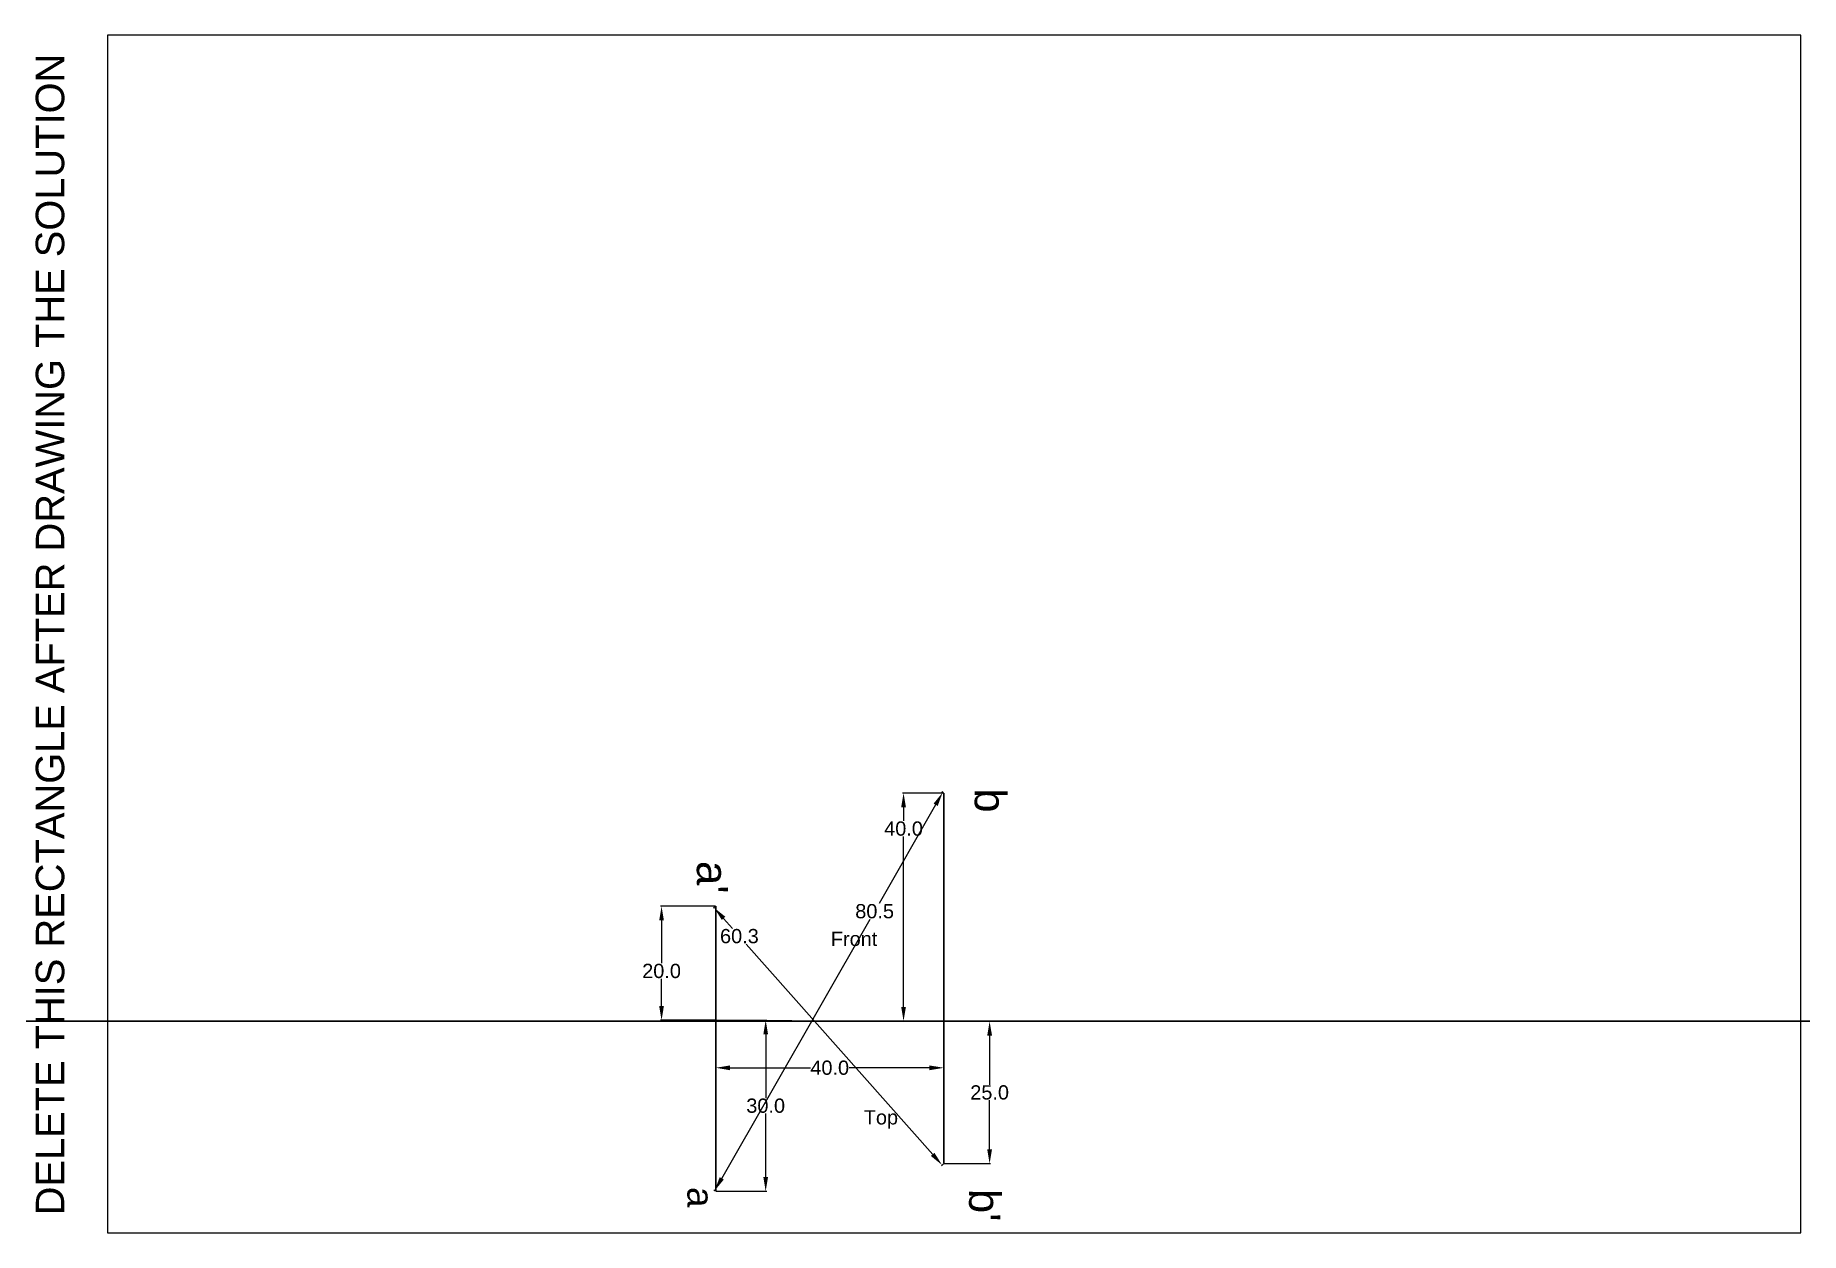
# Model space of a CAD drawing. Header units: millimetres. Extents: x -13 to 297, y 0 to 210.
import ezdxf

# ---------------------------------------------------------------- set-up
doc = ezdxf.new("R2010")
doc.units = ezdxf.units.MM
doc.layers.add('Comments', color=10, linetype='Continuous', lineweight=13, plot=False)
doc.layers.add('thick continuous', color=7, linetype='Continuous', lineweight=30)
doc.styles.get("Standard").update_dxf_attribs({"font": 'arial.ttf'})
doc.dimstyles.get("Standard").update_dxf_attribs({"dimtxt": 2.5, "dimasz": 2.5, "dimexe": 0.18, "dimexo": 0.0625, "dimgap": 0.09, "dimtad": 0, "dimtih": 1, "dimtoh": 1, "dimdec": 1, "dimzin": 0, "dimdsep": 46, "dimtxsty": 'Standard', "dimcen": 0.09, "dimadec": 0, "dimazin": 0, "dimtfac": 1, "dimtdec": 1, "dimtofl": 0, "dimtmove": 0, "dimatfit": 3, "dimfxl": 1, "dimtolj": 1, "dimtzin": 0, "dimarcsym": 0})

# ---------------------------------------------------------------- blocks, each defined once
blk = doc.blocks.new('*D8')
at = {"layer": 'Defpoints', "color": 0, "lineweight": 13, "transparency": 16777216}
for p in [(106.69, 37.26), (146.69, 37.07), (146.69, 28.92)]:
    blk.add_point(p, dxfattribs=at)
at = {"layer": 'thick continuous', "color": 0, "lineweight": -2, "transparency": 16777216}
for p, q in [((106.69, 37.19), (106.69, 28.74)), ((146.69, 37.01), (146.69, 28.74)), ((109.19, 28.92), (123.31, 28.92)), ((144.19, 28.92), (130.08, 28.92))]:
    blk.add_line(p, q, dxfattribs=at)
at = {"layer": 'thick continuous', "color": 0, "lineweight": 13, "transparency": 16777216}
for points in [[(109.19, 29.33), (109.19, 28.5), (106.69, 28.92)], [(144.19, 29.33), (144.19, 28.5), (146.69, 28.92)]]:
    blk.add_solid(points, dxfattribs=at)
at = {"layer": 'thick continuous', "color": 0, "lineweight": 13, "transparency": 16777216, "insert": (126.69, 28.92), "char_height": 2.5, "attachment_point": 5}
blk.add_mtext('\\A1;40.0', dxfattribs=at)
blk = doc.blocks.new('*D10')
at = {"layer": 'Defpoints', "color": 0, "lineweight": 13, "transparency": 16777216}
for p in [(106.69, 57.26), (97.2, 37.26), (106.69, 37.26)]:
    blk.add_point(p, dxfattribs=at)
at = {"layer": 'thick continuous', "color": 0, "lineweight": -2, "transparency": 16777216}
for p, q in [((106.63, 57.26), (97.02, 57.26)), ((97.2, 54.76), (97.2, 47.26)), ((97.2, 39.76), (97.2, 44.52)), ((106.63, 37.26), (97.02, 37.26))]:
    blk.add_line(p, q, dxfattribs=at)
at = {"layer": 'thick continuous', "color": 0, "lineweight": 13, "transparency": 16777216}
for points in [[(96.78, 54.76), (97.61, 54.76), (97.2, 57.26)], [(96.78, 39.76), (97.61, 39.76), (97.2, 37.26)]]:
    blk.add_solid(points, dxfattribs=at)
at = {"layer": 'thick continuous', "color": 0, "lineweight": 13, "transparency": 16777216, "insert": (97.2, 45.89), "char_height": 2.5, "attachment_point": 5}
blk.add_mtext('\\A1;20.0', dxfattribs=at)
blk = doc.blocks.new('*D11')
at = {"layer": 'Defpoints', "color": 0, "lineweight": 13, "transparency": 16777216}
for p in [(106.69, 37.26), (106.69, 7.26), (115.46, 7.26)]:
    blk.add_point(p, dxfattribs=at)
at = {"layer": 'thick continuous', "color": 0, "lineweight": -2, "transparency": 16777216}
for p, q in [((106.76, 37.26), (115.64, 37.26)), ((115.46, 34.76), (115.46, 23.62)), ((115.46, 9.76), (115.46, 20.89)), ((106.76, 7.26), (115.64, 7.26))]:
    blk.add_line(p, q, dxfattribs=at)
at = {"layer": 'thick continuous', "color": 0, "lineweight": 13, "transparency": 16777216}
for points in [[(115.05, 34.76), (115.88, 34.76), (115.46, 37.26)], [(115.05, 9.76), (115.88, 9.76), (115.46, 7.26)]]:
    blk.add_solid(points, dxfattribs=at)
at = {"layer": 'thick continuous', "color": 0, "lineweight": 13, "transparency": 16777216, "insert": (115.46, 22.26), "char_height": 2.5, "attachment_point": 5}
blk.add_mtext('\\A1;30.0', dxfattribs=at)
blk = doc.blocks.new('*D12')
at = {"layer": 'Defpoints', "color": 0, "lineweight": 13, "transparency": 16777216}
for p in [(146.69, 77.11), (139.64, 37.11), (146.69, 37.11)]:
    blk.add_point(p, dxfattribs=at)
at = {"layer": 'thick continuous', "color": 0, "lineweight": -2, "transparency": 16777216}
for p, q in [((146.63, 77.11), (139.46, 77.11)), ((139.64, 74.61), (139.64, 72.23)), ((139.64, 39.61), (139.64, 69.5)), ((146.63, 37.11), (139.46, 37.11))]:
    blk.add_line(p, q, dxfattribs=at)
at = {"layer": 'thick continuous', "color": 0, "lineweight": 13, "transparency": 16777216}
for points in [[(139.23, 74.61), (140.06, 74.61), (139.64, 77.11)], [(139.23, 39.61), (140.06, 39.61), (139.64, 37.11)]]:
    blk.add_solid(points, dxfattribs=at)
at = {"layer": 'thick continuous', "color": 0, "lineweight": 13, "transparency": 16777216, "insert": (139.64, 70.86), "char_height": 2.5, "attachment_point": 5}
blk.add_mtext('\\A1;40.0', dxfattribs=at)
blk = doc.blocks.new('*D13')
at = {"layer": 'Defpoints', "color": 0, "lineweight": 13, "transparency": 16777216}
for p in [(146.69, 37.07), (146.69, 12.11), (154.74, 12.11)]:
    blk.add_point(p, dxfattribs=at)
at = {"layer": 'thick continuous', "color": 0, "lineweight": -2, "transparency": 16777216}
for p, q in [((146.76, 37.07), (154.92, 37.07)), ((154.74, 34.57), (154.74, 25.96)), ((154.74, 14.61), (154.74, 23.23)), ((146.76, 12.11), (154.92, 12.11))]:
    blk.add_line(p, q, dxfattribs=at)
at = {"layer": 'thick continuous', "color": 0, "lineweight": 13, "transparency": 16777216}
for points in [[(154.32, 34.57), (155.16, 34.57), (154.74, 37.07)], [(154.32, 14.61), (155.16, 14.61), (154.74, 12.11)]]:
    blk.add_solid(points, dxfattribs=at)
at = {"layer": 'thick continuous', "color": 0, "lineweight": 13, "transparency": 16777216, "insert": (154.74, 24.59), "char_height": 2.5, "attachment_point": 5}
blk.add_mtext('\\A1;25.0', dxfattribs=at)
blk = doc.blocks.new('*D14')
at = {"layer": 'Defpoints', "color": 0, "lineweight": 13, "transparency": 16777216}
for p in [(146.69, 77.11), (106.51, 7.36), (106.69, 7.26)]:
    blk.add_point(p, dxfattribs=at)
at = {"layer": 'thick continuous', "color": 0, "lineweight": -2, "transparency": 16777216}
for p, q in [((145.27, 75.05), (135.36, 57.74)), ((146.64, 77.14), (146.35, 77.31)), ((107.75, 9.53), (133.79, 55)), ((106.64, 7.29), (106.35, 7.45))]:
    blk.add_line(p, q, dxfattribs=at)
at = {"layer": 'thick continuous', "color": 0, "lineweight": 13, "transparency": 16777216}
for points in [[(144.91, 75.25), (145.63, 74.84), (146.51, 77.22)], [(107.39, 9.74), (108.11, 9.32), (106.51, 7.36)]]:
    blk.add_solid(points, dxfattribs=at)
at = {"layer": 'thick continuous', "color": 0, "lineweight": 13, "transparency": 16777216, "insert": (134.57, 56.37), "char_height": 2.5, "attachment_point": 5}
blk.add_mtext('\\A1;80.5', dxfattribs=at)
blk = doc.blocks.new('*D15')
at = {"layer": 'Defpoints', "color": 0, "lineweight": 13, "transparency": 16777216}
for p in [(106.69, 57.26), (146.41, 11.86), (146.69, 12.11)]:
    blk.add_point(p, dxfattribs=at)
at = {"layer": 'thick continuous', "color": 0, "lineweight": -2, "transparency": 16777216}
for p, q in [((106.65, 57.22), (106.28, 56.89)), ((108.07, 55.13), (109.64, 53.36)), ((144.75, 13.73), (112.06, 50.63)), ((146.65, 12.07), (146.27, 11.74))]:
    blk.add_line(p, q, dxfattribs=at)
at = {"layer": 'thick continuous', "color": 0, "lineweight": 13, "transparency": 16777216}
for points in [[(108.38, 55.41), (107.76, 54.86), (106.41, 57)], [(145.06, 14.01), (144.44, 13.45), (146.41, 11.86)]]:
    blk.add_solid(points, dxfattribs=at)
at = {"layer": 'thick continuous', "color": 0, "lineweight": 13, "transparency": 16777216, "insert": (110.85, 52), "char_height": 2.5, "attachment_point": 5}
blk.add_mtext('\\A1;60.3', dxfattribs=at)

msp = doc.modelspace()

# ---------------------------------------------------------------- linework, layer by layer
msp.add_lwpolyline([(0, 0), (297, 0), (297, 210), (0, 210)], close=True)
at = {"layer": 'thick continuous', "lineweight": 13}
for p, q in [((146.69, 37.11), (146.69, 77.11)), ((106.69, 37.26), (106.69, 57.26)), ((106.69, 37.26), (146.69, 37.11))]:
    msp.add_line(p, q, dxfattribs=at)
at = {"layer": 'thick continuous'}
for p, q in [((146.69, 77.11), (146.69, 12.11)), ((106.69, 57.26), (106.69, 7.26)), ((117.19, 37.07), (157.19, 37.07))]:
    msp.add_line(p, q, dxfattribs=at)
msp.add_xline((139.19, 37.07), (1, 0), dxfattribs=at)

# ---------------------------------------------------------------- texts
at = {"layer": 'Comments'}
msp.add_text('DELETE THIS RECTANGLE AFTER DRAWING THE SOLUTION', height=5, rotation=90, dxfattribs=at).set_placement((-7.57, 3.05))
at = {"layer": 'thick continuous', "lineweight": 13}
for s, height, p in [('b', 5.48, (152.12, 77.93)), ("a'", 5.479, (103.39, 65.19)), ('a', 4.6, (101.73, 8.01)), ("b'", 5.479, (151.14, 7.68))]:
    msp.add_text(s, height=height, rotation=270, dxfattribs=at).set_placement(p)
at = {"layer": 'thick continuous', "lineweight": 13, "char_height": 2.5, "attachment_point": 1}
for s, insert in [('Front ', (126.89, 52.78)), ('Top', (132.66, 21.48))]:
    msp.add_mtext(s, dxfattribs=dict(at, insert=insert))

# ---------------------------------------------------------------- dimensions: what is measured, and where the dimension line sits
at = {"layer": 'thick continuous', "lineweight": 13}
for base, p1, p2, angle, picture, middle, dimtype in [((106.51, 7.36), (146.69, 77.11), (106.69, 7.26), 240.2038, '*D14', (134.57, 56.37), 161), ((139.64, 37.11), (146.69, 77.11), (146.69, 37.11), 90, '*D12', (139.64, 70.86), 160), ((97.2, 37.26), (106.69, 57.26), (106.69, 37.26), 90, '*D10', (97.2, 45.89), 160), ((146.41, 11.86), (106.69, 57.26), (146.69, 12.11), 311.5413, '*D15', (110.85, 52), 161), ((115.46, 7.26), (106.69, 37.26), (106.69, 7.26), 90, '*D11', (115.46, 22.26), 160)]:
    dim = msp.add_linear_dim(base=base, p1=p1, p2=p2, angle=angle, dimstyle='Standard', dxfattribs=at)
    dim.commit()
    dim.dimension.update_dxf_attribs({"geometry": picture, "text_midpoint": middle, "dimtype": dimtype})
dim = msp.add_linear_dim(base=(146.69, 28.92), p1=(106.69, 37.26), p2=(146.69, 37.07), dimstyle='Standard', dxfattribs=at)
dim.commit()
dim.dimension.update_dxf_attribs({"geometry": '*D8', "text_midpoint": (126.69, 28.92)})
dim = msp.add_linear_dim(base=(154.74, 12.11), p1=(146.69, 37.07), p2=(146.69, 12.11), angle=90, dimstyle='Standard', dxfattribs=at)
dim.commit()
dim.dimension.update_dxf_attribs({"geometry": '*D13', "text_midpoint": (154.74, 24.59)})

doc.saveas('drawing.dxf')
